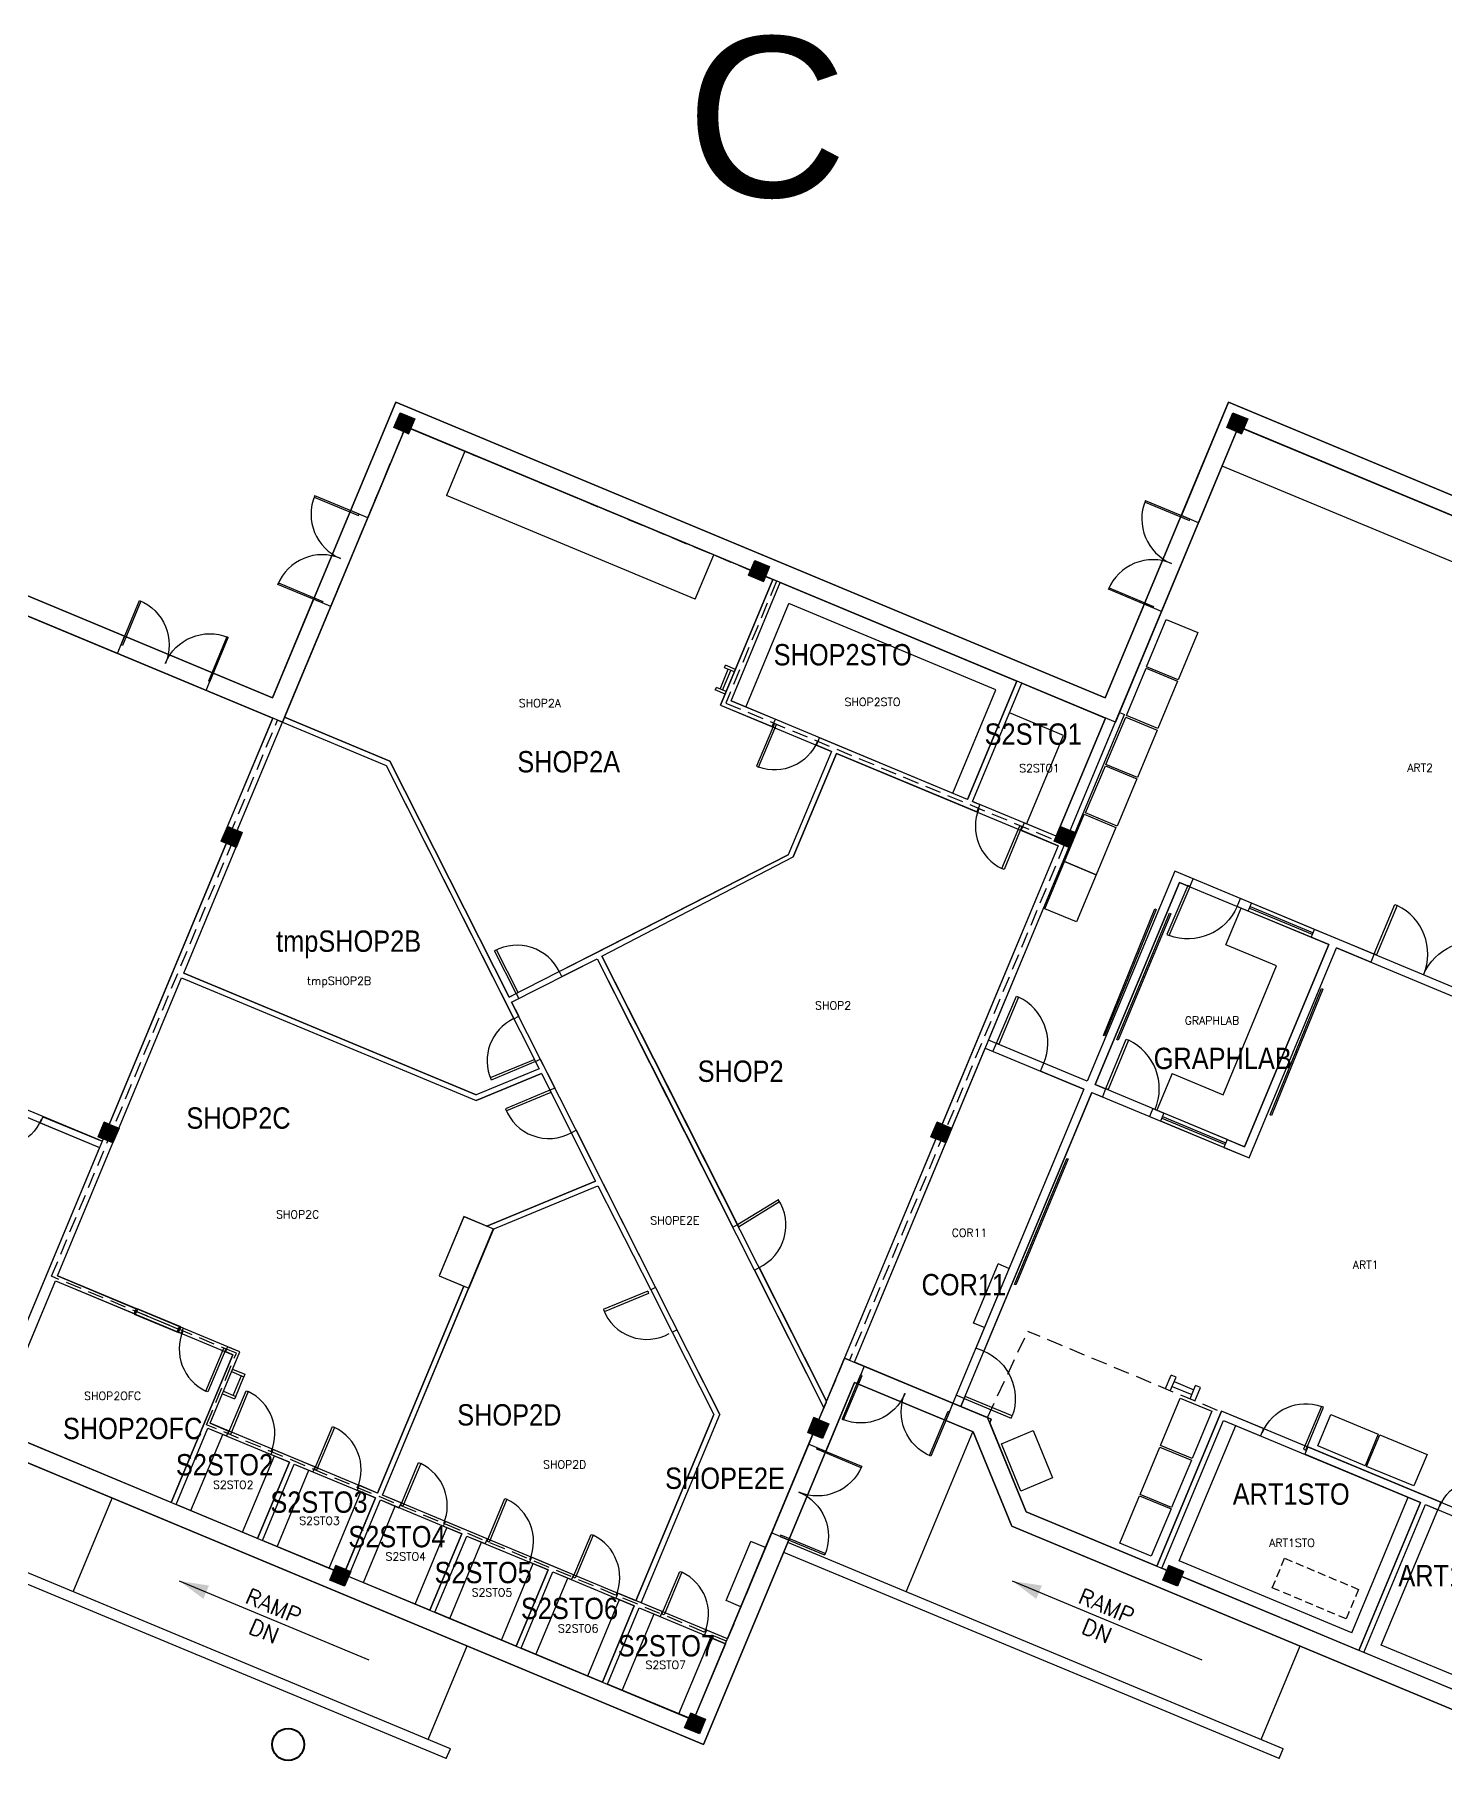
# Model space of a CAD drawing. Header units: inches. Extents: x -2145 to 3863, y -18090 to 4650.
# Drawn here: x -1347 to -290, y -15059 to -13765 of the extents above; entities that cross this region are included whole.
import ezdxf
from ezdxf.enums import TextEntityAlignment as Align

# ---------------------------------------------------------------- set-up
doc = ezdxf.new("R2010")
doc.units = ezdxf.units.IN
doc.header["$LTSCALE"] = 48
doc.header["$MEASUREMENT"] = 0
for name, pattern in [('HIDDEN', [0.375, 0.25, -0.125]), ('X9707PL1$0$HIDDEN', [0.375, 0.25, -0.125]), ('X9707PL1$0$HIDDEN2', [0.1875, 0.125, -0.0625])]:
    doc.linetypes.add(name, pattern=pattern)
for name, color, linetype in [('A-COLS', 1, 'CONTINUOUS'), ('A-COLS-GRID', 41, 'CONTINUOUS'), ('A-COLUMNS', 30, 'CONTINUOUS'), ('A-DOOR', 30, 'CONTINUOUS'), ('A-FLOR-STRS', 30, 'CONTINUOUS'), ('A-FURN', 41, 'CONTINUOUS'), ('A-ROOF', 1, 'CONTINUOUS'), ('A-WALLS', 1, 'CONTINUOUS'), ('A-WIN', 30, 'CONTINUOUS'), ('CAFM_BLDG_LABL', 2, 'CONTINUOUS'), ('CAFM_BLDG_OTLN', 41, 'CONTINUOUS'), ('CAFM_Gross', 200, 'CONTINUOUS'), ('CAFM_ID', 8, 'CONTINUOUS'), ('CAFM_MeasuredGross', 50, 'CONTINUOUS'), ('CAFM_OLD', 7, 'HIDDEN'), ('CAFM_SPACE', 5, 'CONTINUOUS'), ('CAFM_Space_Label', 7, 'CONTINUOUS')]:
    doc.layers.add(name, color=color, linetype=linetype)
doc.layers.add('b-043-c-01_A-WALLS_Pen_No__10', color=1, linetype='CONTINUOUS', lineweight=9)
doc.styles.add('AISD-Dim', font='txt.shx', dxfattribs={"width": 0.85})
doc.styles.add('CAFM-TXT', font='txt.shx', dxfattribs={"height": 6})
doc.styles.add('CAFM_BLDG-LABL', font='arial.ttf', dxfattribs={"height": 0.5})
doc.styles.add('ROMANS', font='ROMANS.shx')

msp = doc.modelspace()

# ---------------------------------------------------------------- linework, layer by layer
at = {"layer": 'A-COLS'}
for p, q in [((-1078.1, -14059.7), (-1073.5, -14048.7)), ((-1073.5, -14048.7), (-1062.4, -14053.3)), ((-454.1, -14059.7), (-449.5, -14048.7)), ((-449.5, -14048.7), (-438.4, -14053.3)), ((-1067.1, -14064.4), (-1078.1, -14059.7)), ((-1062.4, -14053.3), (-1067.1, -14064.4)), ((-443.1, -14064.4), (-454.1, -14059.7)), ((-438.4, -14053.3), (-443.1, -14064.4)), ((-812.3, -14170.5), (-807.7, -14159.4)), ((-807.7, -14159.4), (-796.6, -14164)), ((-796.6, -14164), (-801.2, -14175.1)), ((-801.2, -14175.1), (-812.3, -14170.5)), ((-1207.4, -14369.9), (-1202.7, -14358.8)), ((-1202.7, -14358.8), (-1191.7, -14363.4)), ((-583.4, -14369.9), (-578.7, -14358.8)), ((-578.7, -14358.8), (-567.7, -14363.4)), ((-1196.3, -14374.5), (-1207.4, -14369.9)), ((-1191.7, -14363.4), (-1196.3, -14374.5)), ((-572.3, -14374.5), (-583.4, -14369.9)), ((-567.7, -14363.4), (-572.3, -14374.5)), ((-1299.7, -14591.4), (-1295.1, -14580.4)), ((-1295.1, -14580.4), (-1284, -14585)), ((-675.7, -14591.4), (-671.1, -14580.4)), ((-671.1, -14580.4), (-660, -14585)), ((-1288.6, -14596), (-1299.7, -14591.4)), ((-1284, -14585), (-1288.6, -14596)), ((-664.6, -14596), (-675.7, -14591.4)), ((-660, -14585), (-664.6, -14596)), ((-768, -14813), (-763.4, -14801.9)), ((-756.9, -14817.6), (-768, -14813)), ((-763.4, -14801.9), (-752.3, -14806.5)), ((-752.3, -14806.5), (-756.9, -14817.6)), ((-1126.1, -14923.7), (-1121.5, -14912.7)), ((-1121.5, -14912.7), (-1110.4, -14917.3)), ((-1110.4, -14917.3), (-1115.1, -14928.4)), ((-502.1, -14923.7), (-497.5, -14912.7)), ((-497.5, -14912.7), (-486.4, -14917.3)), ((-486.4, -14917.3), (-491.1, -14928.4)), ((-1115.1, -14928.4), (-1126.1, -14923.7)), ((-491.1, -14928.4), (-502.1, -14923.7)), ((-860.3, -15034.5), (-855.7, -15023.4)), ((-855.7, -15023.4), (-844.6, -15028)), ((-844.6, -15028), (-849.2, -15039.1)), ((-849.2, -15039.1), (-860.3, -15034.5))]:
    msp.add_line(p, q, dxfattribs=at)
at = {"layer": 'A-COLS-GRID'}
for points in [[(-1073.5, -14048.7), (-1062.4, -14053.3), (-1078.1, -14059.7), (-1067.1, -14064.4)], [(-449.5, -14048.7), (-438.4, -14053.3), (-454.1, -14059.7), (-443.1, -14064.4)], [(-807.7, -14159.4), (-796.6, -14164), (-812.3, -14170.5), (-801.2, -14175.1)], [(-1202.7, -14358.8), (-1191.7, -14363.4), (-1207.4, -14369.9), (-1196.3, -14374.5)], [(-578.7, -14358.8), (-567.7, -14363.4), (-583.4, -14369.9), (-572.3, -14374.5)], [(-1295.1, -14580.4), (-1284, -14585), (-1299.7, -14591.4), (-1288.6, -14596)], [(-671.1, -14580.4), (-660, -14585), (-675.7, -14591.4), (-664.6, -14596)], [(-763.4, -14801.9), (-752.3, -14806.5), (-768, -14813), (-756.9, -14817.6)], [(-1121.5, -14912.7), (-1110.4, -14917.3), (-1126.1, -14923.7), (-1115.1, -14928.4)], [(-497.5, -14912.7), (-486.4, -14917.3), (-502.1, -14923.7), (-491.1, -14928.4)], [(-855.7, -15023.4), (-844.6, -15028), (-860.3, -15034.5), (-849.2, -15039.1)]]:
    msp.add_solid(points, dxfattribs=at)
at = {"layer": 'A-COLUMNS', "linetype": 'Continuous', "lineweight": 40}
msp.add_circle((-1157.3, -15047), 12, dxfattribs=at)
at = {"layer": 'A-DOOR'}
for p, q in [((-1137.4, -14110.9), (-1137.8, -14111.9)), ((-1137.8, -14111.9), (-1104.6, -14125.8)), ((-1104.1, -14124.7), (-1137.4, -14110.9)), ((-514.9, -14114.6), (-515.3, -14115.6)), ((-481.7, -14128.4), (-514.9, -14114.6)), ((-1104.6, -14125.8), (-1104.1, -14124.7)), ((-515.3, -14115.6), (-482.1, -14129.5)), ((-482.1, -14129.5), (-481.7, -14128.4)), ((-1165.1, -14177.4), (-1164.6, -14176.3)), ((-1131.8, -14191.2), (-1165.1, -14177.4)), ((-1164.6, -14176.3), (-1131.4, -14190.2)), ((-542.6, -14181), (-542.2, -14180)), ((-542.2, -14180), (-508.9, -14193.9)), ((-1282.5, -14222.7), (-1268.7, -14189.4)), ((-1267.6, -14189.9), (-1281.5, -14223.1)), ((-1268.7, -14189.4), (-1267.6, -14189.9)), ((-1131.4, -14190.2), (-1131.8, -14191.2)), ((-509.4, -14194.9), (-542.6, -14181)), ((-508.9, -14193.9), (-509.4, -14194.9)), ((-1203.2, -14216.7), (-1217.1, -14249.9)), ((-1216.1, -14250.4), (-1202.2, -14217.1)), ((-1202.2, -14217.1), (-1203.2, -14216.7)), ((-1281.5, -14223.1), (-1282.5, -14222.7)), ((-1217.1, -14249.9), (-1216.1, -14250.4)), ((-793, -14281.6), (-806.4, -14313.7)), ((-804.8, -14314.4), (-791.4, -14282.3)), ((-791.4, -14282.3), (-793, -14281.6)), ((-806.4, -14313.7), (-804.8, -14314.4)), ((-622.5, -14390.3), (-609.1, -14358.3)), ((-607.5, -14358.9), (-620.9, -14391)), ((-609.1, -14358.3), (-607.5, -14358.9)), ((-620.9, -14391), (-622.5, -14390.3)), ((-483.3, -14403.1), (-499, -14439.8)), ((-497.2, -14440.6), (-481.5, -14403.9)), ((-481.5, -14403.9), (-483.3, -14403.1)), ((-343.6, -14454.2), (-328.2, -14417.4)), ((-326.4, -14418.1), (-341.8, -14455)), ((-328.2, -14417.4), (-326.4, -14418.1)), ((-984.9, -14483.3), (-1001.1, -14451.2)), ((-499, -14439.8), (-497.2, -14440.6)), ((-986.4, -14484.1), (-1002.6, -14452)), ((-341.8, -14455), (-343.6, -14454.2)), ((-986.4, -14484.1), (-984.9, -14483.3)), ((-626.5, -14521.2), (-611.7, -14486)), ((-610, -14486.7), (-624.8, -14521.9)), ((-611.7, -14486), (-610, -14486.7)), ((-624.8, -14521.9), (-626.5, -14521.2)), ((-544.7, -14555.2), (-529.4, -14518.3)), ((-527.6, -14519.1), (-542.9, -14556)), ((-529.4, -14518.3), (-527.6, -14519.1)), ((-972.6, -14533.4), (-1005.9, -14547.2)), ((-971.9, -14535.1), (-1005.2, -14548.9)), ((-972.1, -14535.1), (-972.7, -14533.5)), ((-542.9, -14556), (-544.7, -14555.2)), ((-961.2, -14556.6), (-994.5, -14570.4)), ((-960.5, -14558.2), (-993.8, -14572)), ((-961.2, -14556.6), (-960.5, -14558.2)), ((-820.7, -14657.3), (-790, -14638.4)), ((-819.9, -14658.9), (-789.1, -14639.9)), ((-820.7, -14657.3), (-819.9, -14658.9)), ((-887.9, -14707.1), (-921.2, -14720.9)), ((-887.3, -14708.8), (-920.5, -14722.6)), ((-887.9, -14707.1), (-887.3, -14708.8)), ((-1219, -14782), (-1205.6, -14750)), ((-1204.1, -14750.6), (-1217.4, -14782.7)), ((-1205.6, -14750), (-1204.1, -14750.6)), ((-728.4, -14769.9), (-742.2, -14803.1)), ((-741.2, -14803.6), (-727.3, -14770.3)), ((-727.3, -14770.3), (-728.4, -14769.9)), ((-1217.4, -14782.7), (-1219, -14782)), ((-1202.2, -14813.9), (-1188.8, -14781.8)), ((-1187.3, -14782.4), (-1200.6, -14814.5)), ((-1188.8, -14781.8), (-1187.3, -14782.4)), ((-650.1, -14786), (-650.8, -14787.7)), ((-650.8, -14787.7), (-615.6, -14802.4)), ((-614.8, -14800.7), (-650.1, -14786)), ((-676.8, -14830.4), (-662.9, -14797.2)), ((-661.9, -14797.6), (-675.7, -14830.8)), ((-662.9, -14797.2), (-661.9, -14797.6)), ((-615.6, -14802.4), (-614.8, -14800.7)), ((-383.2, -14793.6), (-396.5, -14825.6)), ((-394.9, -14826.3), (-381.6, -14794.2)), ((-381.6, -14794.2), (-383.2, -14793.6)), ((-1200.6, -14814.5), (-1202.2, -14813.9)), ((-1137.6, -14840.8), (-1124.2, -14808.7)), ((-1122.6, -14809.4), (-1136, -14841.4)), ((-1124.2, -14808.7), (-1122.6, -14809.4)), ((-742.2, -14803.1), (-741.2, -14803.6)), ((-761.3, -14825.6), (-760.9, -14824.6)), ((-728.1, -14839.5), (-761.3, -14825.6)), ((-760.9, -14824.6), (-727.7, -14838.4)), ((-396.5, -14825.6), (-394.9, -14826.3)), ((-1073, -14867.7), (-1059.6, -14835.6)), ((-1058, -14836.3), (-1071.4, -14868.4)), ((-1059.6, -14835.6), (-1058, -14836.3)), ((-727.7, -14838.4), (-728.1, -14839.5)), ((-675.7, -14830.8), (-676.8, -14830.4)), ((-1136, -14841.4), (-1137.6, -14840.8)), ((-1008.3, -14894.6), (-995, -14862.6)), ((-993.4, -14863.2), (-1006.8, -14895.3)), ((-995, -14862.6), (-993.4, -14863.2)), ((-1071.4, -14868.4), (-1073, -14867.7)), ((-943.7, -14921.6), (-930.4, -14889.5)), ((-928.8, -14890.1), (-942.2, -14922.2)), ((-930.4, -14889.5), (-928.8, -14890.1)), ((-788.2, -14890), (-788.6, -14891)), ((-788.6, -14891), (-755.4, -14904.9)), ((-754.9, -14903.9), (-788.2, -14890)), ((-1006.8, -14895.3), (-1008.3, -14894.6)), ((-755.4, -14904.9), (-754.9, -14903.9)), ((-877.3, -14949.2), (-863.9, -14917.2)), ((-863.9, -14917.2), (-862.3, -14917.8)), ((-942.2, -14922.2), (-943.7, -14921.6)), ((-862.3, -14917.8), (-875.7, -14949.9)), ((-875.7, -14949.9), (-877.3, -14949.2))]:
    msp.add_line(p, q, dxfattribs=at)
for centre, radius, start, end in [((-985.9, -14483.2), 35.4, 25.746, 118.1865), ((-973.2, -14534.6), 35.1, 115.3109, 203.9778), ((-962, -14558), 34.7, 200.8858, 298.8822), ((-819.7, -14657.6), 35.3, 295.5651, 32.9043), ((-888.7, -14708.6), 34.7, 200.8858, 299.1181)]:
    msp.add_arc(centre, radius, start, end, dxfattribs=at)
for centre, major_axis, start_param, end_param in [((-1104.1, -14124.7), (-25.5, 25.5), 0.390605, 1.961401), ((-481.7, -14128.4), (-25.5, 25.5), 0.390605, 1.961401), ((-1131.8, -14191.2), (-25.5, 25.5), -1.180192, 0.390605), ((-509.4, -14194.9), (-25.5, 25.5), -1.180192, 0.390605), ((-607.5, -14358.8), (24.7, 24.7), 1.961401, 3.483624), ((-343.6, -14454.4), (-28.4, 28.4), 3.532197, 5.054421), ((-626.6, -14521.4), (-27.2, 27.2), 3.529447, 5.05167), ((-544.8, -14555.4), (-28.4, 28.4), 3.532197, 5.054421), ((-1204, -14750.5), (24.7, 24.7), 1.961401, 3.483624), ((-1202.2, -14814), (24.7, 24.7), 5.102994, 6.625217), ((-1137.6, -14840.9), (24.7, 24.7), 5.102994, 6.625217), ((-1073, -14867.9), (-24.7, 24.7), 3.532197, 5.054421), ((-1008.4, -14894.8), (-24.7, 24.7), 3.532197, 5.054421), ((-943.8, -14921.7), (-24.7, 24.7), 3.532197, 5.054421), ((-877.3, -14949.4), (24.7, 24.7), 5.102994, 6.625217)]:
    msp.add_ellipse(centre, major_axis=major_axis, ratio=1, start_param=start_param, end_param=end_param, dxfattribs=at)
at = {"layer": 'A-DOOR', "extrusion": (0, 0, -1)}
for centre, major_axis, start_param, end_param in [((-1282.5, -14222.7), (25.5, 25.5), -0.390605, 1.180192), ((-1216.1, -14250.4), (-25.5, 25.5), 5.892581, 7.463377), ((-792.9, -14281.5), (-24.7, 24.7), 2.750988, 4.273211), ((-483.2, -14402.9), (28.4, 28.4), 1.190702, 2.712926), ((-269.5, -14485.3), (28.4, 28.4), 4.321784, 5.844008), ((-1374.7, -14565), (-24.7, 24.7), 2.750988, 4.273211), ((-651, -14787.6), (-27.2, 27.2), 1.180192, 2.702415), ((-728.4, -14769.9), (-25.5, 25.5), 2.750988, 4.321784), ((-661.9, -14797.6), (25.5, 25.5), 2.750988, 4.321784), ((-395, -14826.5), (-24.7, 24.7), 5.892581, 7.414804), ((-760.9, -14824.6), (25.5, 25.5), 1.180192, 2.750988), ((-262.1, -14881.8), (-24.7, 24.7), 5.892581, 7.414804), ((-788.6, -14891), (-25.5, 25.5), 1.180192, 2.750988)]:
    msp.add_ellipse(centre, major_axis=major_axis, ratio=1, start_param=start_param, end_param=end_param, dxfattribs=at)
at = {"layer": 'A-FLOR-STRS'}
for p, q in [((-833.7, -14255.8), (-827.6, -14241)), ((-831.9, -14256.6), (-825.7, -14241.8)), ((-830.4, -14239.9), (-829.6, -14238)), ((-823, -14243), (-830.4, -14239.9)), ((-822.2, -14241.1), (-829.6, -14238)), ((-837.3, -14256.5), (-836.5, -14254.7)), ((-829.9, -14259.6), (-837.3, -14256.5)), ((-829.1, -14257.7), (-836.5, -14254.7)), ((-1199.7, -14767.4), (-1190.4, -14771.3)), ((-1198.9, -14765.6), (-1189.7, -14769.4)), ((-1198.4, -14785.3), (-1192.3, -14770.5)), ((-1196.6, -14786), (-1190.4, -14771.3)), ((-1189.7, -14769.4), (-1190.4, -14771.3)), ((-1206.6, -14784), (-1197.4, -14787.9)), ((-1205.8, -14782.2), (-1196.6, -14786)), ((-1196.6, -14786), (-1197.4, -14787.9)), ((-694.3, -14932.5), (-644.3, -14812.5)), ((-1318.3, -14932.5), (-1289.1, -14862.4)), ((-1096.6, -14983.7), (-1238.6, -14924.5)), ((-472.6, -14983.7), (-614.6, -14924.5)), ((-1052.4, -15043.3), (-1023.2, -14973.1)), ((-428.4, -15043.3), (-399.2, -14973.1))]:
    msp.add_line(p, q, dxfattribs=at)
for points in [[(-1238.6, -14924.5), (-1216.6, -14927.8), (-1220.8, -14937.8)], [(-614.6, -14924.5), (-592.6, -14927.8), (-596.8, -14937.8)]]:
    msp.add_solid(points, dxfattribs=at)
at = {"layer": 'A-FURN'}
for p, q in [((-1024.9, -14077.6), (-1038.7, -14110.8)), ((4, -14281), (-457.5, -14088.7)), ((-852.3, -14188.5), (-1038.7, -14110.8)), ((-852.3, -14188.5), (-838.4, -14155.3)), ((-814.4, -14269.3), (-782.1, -14191.7)), ((-627.1, -14256.4), (-782.1, -14191.7)), ((-514.1, -14239.1), (-499.4, -14203.7)), ((-499.4, -14203.7), (-475.7, -14213.5)), ((-475.7, -14213.5), (-490.5, -14249)), ((-529.3, -14275.6), (-514.5, -14240.1)), ((-514.5, -14240.1), (-490.9, -14250)), ((-490.5, -14249), (-514.1, -14239.1)), ((-659.4, -14333.9), (-627.1, -14256.4)), ((-490.9, -14250), (-505.7, -14285.4)), ((-576.3, -14290.5), (-616.9, -14273.6)), ((-567.7, -14363.4), (-530.7, -14274.8)), ((-544.6, -14312.3), (-529.8, -14276.9)), ((-534.4, -14273.3), (-530.7, -14274.8)), ((-529.8, -14276.9), (-506.2, -14286.7)), ((-505.7, -14285.4), (-529.3, -14275.6)), ((-604, -14357), (-576.3, -14290.5)), ((-506.2, -14286.7), (-521, -14322.1)), ((-559.8, -14348.7), (-545, -14313.3)), ((-545, -14313.3), (-521.4, -14323.1)), ((-521, -14322.1), (-544.6, -14312.3)), ((-521.4, -14323.1), (-536.2, -14358.6)), ((-575.6, -14385.2), (-560.8, -14349.7)), ((-560.8, -14349.7), (-537.2, -14359.6)), ((-536.2, -14358.6), (-559.8, -14348.7)), ((-537.2, -14359.6), (-552, -14395)), ((-590.4, -14420.6), (-575.6, -14385.2)), ((-575.6, -14385.2), (-552, -14395)), ((-552, -14395), (-575.6, -14385.2)), ((-552, -14395), (-566.7, -14430.4)), ((-566.7, -14430.4), (-590.4, -14420.6)), ((-527.3, -14468), (-508, -14420.6)), ((-507, -14421), (-526.3, -14468.4)), ((-516.8, -14471.2), (-497.1, -14423.9)), ((-496.1, -14424.4), (-515.8, -14471.6)), ((-508, -14420.6), (-507, -14421)), ((-497.1, -14423.9), (-496.1, -14424.4)), ((-454.8, -14447.6), (-443.3, -14420)), ((-416.7, -14463.4), (-454.8, -14447.6)), ((-456.9, -14559.9), (-416.7, -14463.4)), ((-546.5, -14515.4), (-527.3, -14468)), ((-526.3, -14468.4), (-545.6, -14515.8)), ((-536.4, -14518.5), (-516.8, -14471.2)), ((-515.8, -14471.6), (-535.5, -14518.9)), ((-526.3, -14468.4), (-527.3, -14468)), ((-527.3, -14468), (-526.3, -14468.4)), ((-516.8, -14471.2), (-515.8, -14471.6)), ((-515.8, -14471.6), (-516.8, -14471.2)), ((-402.3, -14527.7), (-383, -14480.2)), ((-382, -14480.7), (-401.3, -14528.1)), ((-383, -14480.2), (-382, -14480.7)), ((-545.6, -14515.8), (-546.5, -14515.4)), ((-535.5, -14518.9), (-536.4, -14518.5)), ((-421.5, -14575.1), (-402.3, -14527.7)), ((-401.3, -14528.1), (-420.5, -14575.5)), ((-401.3, -14528.1), (-402.3, -14527.7)), ((-402.3, -14527.7), (-401.3, -14528.1)), ((-495, -14544), (-506.5, -14571.6)), ((-495, -14544), (-456.9, -14559.9)), ((-420.5, -14575.5), (-421.5, -14575.1)), ((-613.1, -14702.1), (-573.8, -14607.6)), ((-572.8, -14608), (-612.2, -14702.5)), ((-573.8, -14607.6), (-572.8, -14608)), ((-643.8, -14731.1), (-625.3, -14686.7)), ((-617.3, -14690.1), (-625.3, -14686.7)), ((-612.2, -14702.5), (-613.1, -14702.1)), ((-635.7, -14734.4), (-643.8, -14731.1)), ((-503.7, -14822.8), (-489, -14787.3)), ((-489, -14787.3), (-465.3, -14797.2)), ((-465.3, -14797.2), (-480.1, -14832.6)), ((-385.9, -14823.2), (-376.1, -14799.6)), ((-376.1, -14799.6), (-340.6, -14814.4)), ((-622.9, -14821.5), (-599.2, -14811.7)), ((-599.2, -14811.7), (-584.6, -14847.2)), ((-489.7, -14909.4), (-447.4, -14807.9)), ((-1230.1, -14871.7), (-1206.3, -14814.5)), ((-608.3, -14857), (-622.9, -14821.5)), ((-519, -14859.5), (-504.3, -14824.1)), ((-504.3, -14824.1), (-480.6, -14833.9)), ((-480.1, -14832.6), (-503.7, -14822.8)), ((-350.5, -14838), (-385.9, -14823.2)), ((-340.6, -14814.4), (-350.5, -14838)), ((-349.3, -14838.5), (-339.5, -14814.8)), ((-339.5, -14814.8), (-304, -14829.6)), ((-1191.4, -14887.9), (-1167.5, -14830.7)), ((-480.6, -14833.9), (-495.4, -14869.4)), ((-313.9, -14853.2), (-349.3, -14838.5)), ((-304, -14829.6), (-313.9, -14853.2)), ((-1165.5, -14898.7), (-1141.7, -14841.4)), ((-584.6, -14847.2), (-608.3, -14857)), ((-1126.7, -14914.8), (-1102.9, -14857.6)), ((-534.2, -14896), (-519.4, -14860.5)), ((-519.4, -14860.5), (-495.8, -14870.4)), ((-495.4, -14869.4), (-519, -14859.5)), ((-360.4, -14963.3), (-318.1, -14861.7)), ((-1100.9, -14925.6), (-1077.1, -14868.4)), ((-495.8, -14870.4), (-510.6, -14905.8)), ((-338.3, -14972.5), (-296, -14871)), ((-1062.1, -14941.7), (-1038.3, -14884.5)), ((-1036.3, -14952.5), (-1012.4, -14895.3)), ((-829.2, -14939.1), (-810.7, -14894.8)), ((-799.7, -14899.4), (-810.7, -14894.8)), ((-510.6, -14905.8), (-534.2, -14896)), ((-997.5, -14968.7), (-973.7, -14911.4)), ((-360.4, -14963.3), (-489.7, -14909.4)), ((-971.7, -14979.4), (-947.8, -14922.2)), ((-932.9, -14995.6), (-909.1, -14938.4)), ((-818.1, -14943.7), (-829.2, -14939.1)), ((-907.1, -15006.4), (-883.2, -14949.1)), ((-864.6, -15024), (-840.7, -14966.8)), ((-238.6, -15014), (-338.3, -14972.5))]:
    msp.add_line(p, q, dxfattribs=at)
at = {"layer": 'A-FURN', "linetype": 'X9707PL1$0$HIDDEN2'}
for p, q in [((-420, -14929.5), (-410.7, -14907.4)), ((-410.7, -14907.4), (-355.4, -14930.7)), ((-364.7, -14952.8), (-420, -14929.5)), ((-355.4, -14930.7), (-364.7, -14952.8))]:
    msp.add_line(p, q, dxfattribs=at)
at = {"layer": 'A-ROOF', "linetype": 'X9707PL1$0$HIDDEN'}
for p in [(-633.4, -14801.9), (-460.9, -14796.6)]:
    msp.add_line(p, (-603.2, -14737.3), dxfattribs=at)
at = {"layer": 'A-ROOF'}
for p, q in [((-500, -14780.2), (-495.8, -14770.1)), ((-496.4, -14781.8), (-492.1, -14771.6)), ((-492.1, -14771.6), (-495.8, -14770.1)), ((-493.5, -14774.9), (-478.7, -14781)), ((-495, -14778.6), (-480.2, -14784.7)), ((-481.6, -14787.9), (-477.4, -14777.8)), ((-477.9, -14789.5), (-473.7, -14779.3)), ((-473.7, -14779.3), (-477.4, -14777.8))]:
    msp.add_line(p, q, dxfattribs=at)
msp.add_lwpolyline([(-222, -15047), (-615, -14883.2), (-644.1, -14812.6), (-732.9, -14775.6), (-846, -15047), (-1377.7, -14825.4), (-1470, -15047), (-2023.8, -14816.2), (-1700.7, -14040.8), (-1169.1, -14262.4), (-1076.7, -14040.8), (-545.1, -14262.4), (-452.7, -14040.8), (78.9, -14262.4)], dxfattribs=at)
at = {"layer": 'A-WALLS'}
for p, q in [((-1700.7, -14040.8), (-1279.8, -14216.2)), ((-1076.7, -14040.8), (-1110.6, -14122)), ((-545.1, -14262.4), (-1076.7, -14040.8)), ((-452.7, -14040.8), (-488.1, -14125.7)), ((78.9, -14262.4), (-452.7, -14040.8)), ((-1693.2, -14059.1), (-1285.2, -14229.1)), ((-1069.2, -14059.1), (-1097.7, -14127.4)), ((-794.1, -14173.7), (-1069.2, -14059.1)), ((-445.2, -14059.1), (-475.2, -14131.1)), ((79.1, -14277.6), (-445.2, -14059.1)), ((-1097.7, -14127.4), (-1110.6, -14122)), ((-475.2, -14131.1), (-488.1, -14125.7)), ((-833.4, -14267.9), (-794.1, -14173.7)), ((-825.5, -14264.7), (-788.6, -14176)), ((-611.4, -14249.9), (-788.6, -14176)), ((-1169.1, -14262.4), (-1138.3, -14188.5)), ((-1125.4, -14193.9), (-1138.3, -14188.5)), ((-545.1, -14262.4), (-515.8, -14192.2)), ((-502.9, -14197.6), (-515.8, -14192.2)), ((-1160, -14277), (-1125.4, -14193.9)), ((-571.4, -14361.9), (-502.9, -14197.6)), ((-1285.2, -14229.1), (-1279.8, -14216.2)), ((-1218.7, -14256.8), (-1213.4, -14243.9)), ((-1169.1, -14262.4), (-1213.4, -14243.9)), ((-1168.9, -14277.6), (-1218.7, -14256.8)), ((-648.3, -14338.5), (-611.4, -14249.9)), ((-644.6, -14340), (-607.7, -14251.4)), ((-544.9, -14277.6), (-607.7, -14251.4)), ((-833.4, -14267.9), (-794.6, -14284)), ((-825.5, -14264.7), (-792.3, -14278.5)), ((-1202.7, -14358.8), (-1168.9, -14277.6)), ((-1195.4, -14361.9), (-1161.5, -14280.7)), ((-1161.5, -14280.7), (-1084, -14313)), ((-1160, -14277), (-1081.1, -14309.8)), ((-794.6, -14284), (-792.3, -14278.5)), ((-581.8, -14366.2), (-544.9, -14277.6)), ((-761.4, -14297.9), (-759.1, -14292.4)), ((-648.3, -14338.5), (-759.1, -14292.4)), ((-750.3, -14302.5), (-782.6, -14380)), ((-746.6, -14304), (-778.9, -14381.6)), ((-750.3, -14302.5), (-761.4, -14297.9)), ((-641.4, -14347.9), (-746.6, -14304)), ((-1084, -14313), (-988.2, -14502.9)), ((-1081.1, -14309.8), (-991.8, -14486.8)), ((-644.6, -14340), (-639.1, -14342.4)), ((-639.1, -14342.4), (-641.4, -14347.9)), ((-1199.1, -14360.4), (-1391.4, -14821.9)), ((-1199.1, -14360.4), (-1202.7, -14358.8)), ((-605.8, -14356.2), (-608.1, -14361.7)), ((-581.8, -14366.2), (-605.8, -14356.2)), ((-1235.5, -14468.7), (-1191.7, -14363.4)), ((-1195.4, -14361.9), (-1191.7, -14363.4)), ((-580.4, -14373.3), (-767.4, -14821.9)), ((-580.4, -14373.3), (-608.1, -14361.7)), ((-927.6, -14454.1), (-782.6, -14380)), ((-922.2, -14456.1), (-778.9, -14381.6)), ((-733.1, -14760.4), (-572.3, -14374.5)), ((-493.1, -14392.4), (-558.7, -14549.8)), ((-479.3, -14398.1), (-493.1, -14392.4)), ((-481.7, -14404), (-479.3, -14398.1)), ((-489.6, -14400.7), (-552.8, -14552.3)), ((-481.7, -14404), (-489.6, -14400.7)), ((-446.3, -14418.8), (-443.8, -14412.9)), ((-435.6, -14416.3), (-443.8, -14412.9)), ((-438, -14422.2), (-446.3, -14418.8)), ((-438.1, -14422.4), (-435.6, -14416.3)), ((-390.8, -14442), (-388.3, -14436)), ((-343.7, -14454.6), (-388.3, -14436)), ((-440.8, -14598.9), (-377.7, -14447.4)), ((-437.4, -14607.3), (-371.8, -14449.8)), ((-377.7, -14447.4), (-390.8, -14441.9)), ((-346.2, -14460.5), (-371.8, -14449.8)), ((-954.2, -14467.6), (-927.6, -14454.1)), ((-952.3, -14471.4), (-925.7, -14458)), ((-925.7, -14458), (-877.2, -14554)), ((-922.2, -14456.1), (-873.7, -14552.2)), ((-343.6, -14454.2), (-346.2, -14460.5)), ((-343.6, -14454.2), (-346.2, -14460.5)), ((-1330.1, -14695.7), (-1237.1, -14472.4)), ((-1237.1, -14472.4), (-1016.4, -14564.3)), ((-1235.5, -14468.7), (-1016.4, -14560)), ((-952.3, -14471.4), (-954.1, -14467.8)), ((-991.8, -14486.8), (-986.4, -14484.1)), ((-990, -14490.4), (-984.6, -14487.7)), ((-990, -14490.4), (-984.6, -14501.1)), ((-986.4, -14484.1), (-984.6, -14487.7)), ((-988.2, -14502.9), (-984.6, -14501.1)), ((-629, -14527.1), (-626.5, -14521.2)), ((-969.3, -14540.5), (-1016.4, -14560)), ((-972.1, -14535.1), (-969.3, -14540.5)), ((-971.9, -14535.1), (-968.4, -14533.3)), ((-968.4, -14533.3), (-957.5, -14554.7)), ((-593.6, -14542.2), (-591.2, -14536.3)), ((-561.1, -14555.7), (-593.6, -14542.2)), ((-558.7, -14549.8), (-591.2, -14536.3)), ((-967.4, -14544), (-1016.4, -14564.3)), ((-967.4, -14544), (-961.2, -14556.5)), ((-961.2, -14556.5), (-957.5, -14554.7)), ((-877.2, -14554), (-824.2, -14659.1)), ((-873.7, -14552.2), (-820.7, -14657.3)), ((-552.8, -14552.3), (-544.9, -14555.6)), ((-561.1, -14555.7), (-642, -14749.8)), ((-555.2, -14558.2), (-636.1, -14752.2)), ((-555.2, -14558.2), (-547.3, -14561.5)), ((-544.9, -14555.6), (-547.3, -14561.5)), ((-1341.1, -14576.4), (-1343, -14581)), ((-1343, -14581), (-1298.7, -14599.4)), ((-1341.1, -14576.4), (-1296.7, -14594.8)), ((-509.4, -14570.3), (-511.9, -14576.2)), ((-511.9, -14576.2), (-503.6, -14579.7)), ((-509.4, -14570.3), (-501.2, -14573.8)), ((-501.2, -14573.8), (-503.7, -14579.8)), ((-945.3, -14588.4), (-941.5, -14586.5)), ((-945.3, -14588.4), (-927.1, -14624.7)), ((-941.5, -14586.5), (-921.3, -14626.6)), ((-453.9, -14593.5), (-456.4, -14599.4)), ((-453.9, -14593.5), (-440.8, -14598.9)), ((-456.4, -14599.4), (-437.4, -14607.3)), ((-1008.4, -14658.5), (-927.1, -14624.7)), ((-1003.6, -14660.8), (-925.4, -14628.3)), ((-925.4, -14628.3), (-885.7, -14706.1)), ((-921.3, -14626.6), (-882.1, -14704.3)), ((-1025.7, -14651.4), (-1044.1, -14695.7)), ((-1025.6, -14651.3), (-1003.5, -14660.5)), ((-824.2, -14659.1), (-820.7, -14657.3)), ((-1003.5, -14660.7), (-1022, -14705)), ((-1330.1, -14695.7), (-1271.1, -14720.4)), ((-1044.1, -14695.7), (-1022, -14705)), ((-808, -14691.3), (-804.4, -14689.5)), ((-808, -14691.3), (-755.9, -14794.5)), ((-804.4, -14689.5), (-753.9, -14789.6)), ((-1377.8, -14810.2), (-1331.7, -14699.4)), ((-1331.7, -14699.4), (-1272.6, -14724)), ((-1090.3, -14858.5), (-1025.7, -14703.4)), ((-1086.6, -14860), (-1022, -14705)), ((-882.1, -14704.3), (-885.7, -14706.1)), ((-1272.6, -14724), (-1271.1, -14720.4)), ((-1239.4, -14737.9), (-1237.8, -14734.2)), ((-1236, -14735), (-1237.8, -14734.2)), ((-1236, -14735), (-1237.5, -14738.7)), ((-869.7, -14737.8), (-866, -14736.1)), ((-866, -14736.1), (-834, -14799.7)), ((-1237.5, -14738.7), (-1239.4, -14737.9)), ((-1202.7, -14748.8), (-1204.3, -14752.5)), ((-1193.5, -14752.7), (-1202.7, -14748.8)), ((-869.7, -14737.8), (-838.5, -14799.5)), ((-1244.9, -14865.6), (-1198.7, -14754.8)), ((-1215.8, -14806.2), (-1193.5, -14752.7)), ((-1198.7, -14754.8), (-1204.3, -14752.5)), ((-733.1, -14760.4), (-725.7, -14763.4)), ((-636.1, -14752.2), (-642, -14749.8)), ((-725.7, -14763.4), (-731.1, -14776.4)), ((-732.9, -14775.6), (-754.4, -14827.3)), ((-732.9, -14775.6), (-731.1, -14776.4)), ((-656.7, -14785.2), (-659.2, -14791.1)), ((-650.8, -14787.7), (-656.7, -14785.2)), ((-650.8, -14787.7), (-656.7, -14785.2)), ((-650.8, -14787.7), (-653.3, -14793.6)), ((-896.7, -14939.2), (-838.5, -14799.5)), ((-892.7, -14940.8), (-834, -14799.7)), ((-659.2, -14791.1), (-664.6, -14804)), ((-633.4, -14801.9), (-659.2, -14791.1)), ((-506.4, -14913.3), (-458, -14797)), ((-426.6, -14810), (-458, -14797)), ((-1244.9, -14865.6), (-1377.8, -14810.2)), ((-1241.2, -14867.1), (-1217.4, -14809.9)), ((-1217.4, -14809.9), (-1203.5, -14815.7)), ((-1215.8, -14806.2), (-1202, -14812)), ((-1202, -14812), (-1203.5, -14815.7)), ((-644.1, -14812.6), (-664.6, -14804)), ((-615, -14883.2), (-644.1, -14812.6)), ((-604.3, -14872.5), (-633.4, -14801.9)), ((-502.7, -14914.8), (-456.6, -14804)), ((-456.6, -14804), (-428.9, -14815.6)), ((-426.6, -14810), (-428.9, -14815.6)), ((-846, -15047), (-1377.7, -14825.4)), ((-1168.7, -14825.8), (-1170.3, -14829.5)), ((-1137.4, -14838.9), (-1168.7, -14825.8)), ((-754.4, -14827.3), (-767.4, -14821.9)), ((-393.4, -14823.9), (-395.7, -14829.4)), ((-293.7, -14865.4), (-393.4, -14823.9)), ((-1180.3, -14892.5), (-1156.4, -14835.3)), ((-1176.6, -14894), (-1152.7, -14836.8)), ((-1156.4, -14835.3), (-1170.3, -14829.5)), ((-1152.7, -14836.8), (-1138.9, -14842.6)), ((-1137.4, -14838.9), (-1138.9, -14842.6)), ((-308.9, -14865.6), (-395.7, -14829.4)), ((-1104.1, -14852.7), (-1105.7, -14856.4)), ((-1090.3, -14858.5), (-1104.1, -14852.7)), ((-1115.7, -14919.4), (-1091.8, -14862.2)), ((-1112, -14921), (-1088.1, -14863.7)), ((-1091.8, -14862.2), (-1105.7, -14856.4)), ((-1088.1, -14863.7), (-1074.3, -14869.5)), ((-1072.7, -14865.8), (-1086.6, -14860)), ((-1072.7, -14865.8), (-1074.3, -14869.5)), ((-355.1, -14976.4), (-308.9, -14865.6)), ((-293.7, -14865.4), (-296, -14871)), ((-1180.3, -14892.5), (-1241.2, -14867.1)), ((-506.4, -14913.3), (-604.3, -14872.5)), ((-351.4, -14977.9), (-305.2, -14867.1)), ((-305.2, -14867.1), (-296, -14871)), ((-1051.1, -14946.4), (-1027.2, -14889.1)), ((-1047.4, -14947.9), (-1023.5, -14890.7)), ((-1039.5, -14879.7), (-1041.1, -14883.4)), ((-1027.2, -14889.1), (-1041.1, -14883.4)), ((-1008.1, -14892.7), (-1039.5, -14879.7)), ((-1023.5, -14890.7), (-1009.7, -14896.4)), ((-828.1, -14967.7), (-795.1, -14888.4)), ((-782.1, -14893.7), (-795.1, -14888.4)), ((-222, -15047), (-615, -14883.2)), ((-1038.9, -15057.6), (-1410, -14903)), ((-1035.8, -15050.2), (-1406.9, -14895.6)), ((-1115.7, -14919.4), (-1176.6, -14894)), ((-1008.1, -14892.7), (-1009.7, -14896.4)), ((-846, -15047), (-782.1, -14893.7)), ((-414.9, -15057.6), (-786, -14903)), ((-411.8, -15050.2), (-782.9, -14895.6)), ((-986.4, -14973.3), (-962.6, -14916)), ((-982.7, -14974.8), (-958.9, -14917.6)), ((-974.9, -14906.6), (-976.4, -14910.3)), ((-962.6, -14916), (-976.4, -14910.3)), ((-943.5, -14919.7), (-974.9, -14906.6)), ((-958.9, -14917.6), (-945.1, -14923.4)), ((-414.1, -14951.7), (-502.7, -14914.8)), ((-1051.1, -14946.4), (-1112, -14921)), ((-943.5, -14919.7), (-945.1, -14923.4)), ((-921.8, -15000.2), (-898, -14943)), ((-910.3, -14933.5), (-911.8, -14937.2)), ((-898, -14943), (-911.8, -14937.2)), ((-877.1, -14947.4), (-910.3, -14933.5)), ((-986.4, -14973.3), (-1047.4, -14947.9)), ((-918.1, -15001.7), (-894.3, -14944.5)), ((-894.3, -14944.5), (-878.6, -14951)), ((-877.1, -14947.4), (-878.6, -14951)), ((-355.1, -14976.4), (-410.4, -14953.3)), ((-843.8, -14961.2), (-845.4, -14964.9)), ((-829.7, -14971.4), (-845.4, -14964.9)), ((-828.1, -14967.7), (-843.8, -14961.2)), ((-921.8, -15000.2), (-982.7, -14974.8)), ((-853.5, -15028.7), (-829.7, -14971.4)), ((-233.2, -15027.1), (-351.4, -14977.9)), ((-853.5, -15028.7), (-918.1, -15001.7)), ((-1038.9, -15057.6), (-1035.8, -15050.2)), ((-414.9, -15057.6), (-411.8, -15050.2))]:
    msp.add_line(p, q, dxfattribs=at)
at = {"layer": 'A-WIN'}
for p, q in [((-390.8, -14441.9), (-438, -14422.2)), ((-437.1, -14420), (-390.1, -14439.6)), ((-436.6, -14418.7), (-389.8, -14438.2)), ((-388.3, -14436), (-435.6, -14416.3)), ((-456.4, -14599.4), (-503.6, -14579.7)), ((-502.7, -14577.5), (-455.7, -14597)), ((-502.2, -14576.2), (-455.5, -14595.6)), ((-453.9, -14593.5), (-501.2, -14573.8)), ((-1271, -14720.1), (-1272.7, -14724.3)), ((-1271.6, -14724.5), (-1270, -14720.8)), ((-1271.1, -14720.4), (-1270, -14720.8)), ((-1237.7, -14734), (-1271, -14720.1)), ((-1239.6, -14735.6), (-1270.8, -14722.6)), ((-1272.7, -14724.3), (-1239.5, -14738.1)), ((-1272.6, -14724), (-1271.6, -14724.5)), ((-1238.9, -14733.8), (-1240.4, -14737.5)), ((-1239.5, -14738.1), (-1237.7, -14734)), ((-1237.8, -14734.2), (-1238.9, -14733.8)), ((-1239.4, -14737.9), (-1240.4, -14737.5))]:
    msp.add_line(p, q, dxfattribs=at)
at = {"layer": 'b-043-c-01_A-WALLS_Pen_No__10', "color": 1, "linetype": 'Continuous', "lineweight": 9}
for p, q in [((-1038.9, -15057.6), (-1410, -14903)), ((-1035.8, -15050.2), (-1406.9, -14895.6)), ((-414.9, -15057.6), (-786, -14903)), ((-411.8, -15050.2), (-782.9, -14895.6)), ((-1038.9, -15057.6), (-1035.8, -15050.2)), ((-414.9, -15057.6), (-411.8, -15050.2))]:
    msp.add_line(p, q, dxfattribs=at)
at = {"layer": 'CAFM_BLDG_OTLN'}
msp.add_lwpolyline([(78.9, -14262.4), (-452.7, -14040.8), (-545.1, -14262.4), (-1076.7, -14040.8), (-1169.1, -14262.4), (-1700.7, -14040.8), (-2023.8, -14816.2), (-1470, -15047), (-1377.7, -14825.4), (-846, -15047), (-732.9, -14775.6), (-644.1, -14812.6), (-615, -14883.2), (-222, -15047)], dxfattribs=at)
msp.add_lwpolyline([(78.9, -14262.4), (-452.7, -14040.8), (-545.1, -14262.4), (-1076.7, -14040.8), (-1169.1, -14262.4), (-1700.7, -14040.8), (-2023.8, -14816.2), (-1470, -15047), (-1377.7, -14825.4), (-846, -15047), (-732.9, -14775.6), (-644.1, -14812.6), (-615, -14883.2), (-222, -15047)], dxfattribs=at)
msp.add_lwpolyline([(78.9, -14262.4), (-452.7, -14040.8), (-545.1, -14262.4), (-1076.7, -14040.8), (-1169.1, -14262.4), (-1700.7, -14040.8), (-2023.8, -14816.2), (-1470, -15047), (-1377.7, -14825.4), (-846, -15047), (-732.9, -14775.6), (-644.1, -14812.6), (-615, -14883.2), (-222, -15047)], dxfattribs=at)
at = {"layer": 'CAFM_Gross'}
msp.add_lwpolyline([(78.9, -14262.4), (-452.7, -14040.8), (-545.1, -14262.4), (-1076.7, -14040.8), (-1169.1, -14262.4), (-1700.7, -14040.8), (-2023.8, -14816.2), (-1470, -15047), (-1377.7, -14825.4), (-846, -15047), (-732.9, -14775.6), (-644.1, -14812.6), (-615, -14883.2), (-222, -15047)], dxfattribs=at)
at = {"layer": 'CAFM_MeasuredGross'}
msp.add_lwpolyline([(86.5, -14280.7), (-445.2, -14059.1), (-537.5, -14280.7), (-1069.2, -14059.1), (-1161.5, -14280.7), (-1693.2, -14059.1), (-2005.5, -14808.7), (-1477.5, -15028.7), (-1430.4, -14915.6), (-1426.7, -14917.1), (-1381.5, -14808.7), (-853.5, -15028.7), (-740.4, -14757.3), (-630.6, -14803), (-631.7, -14805.8), (-604.3, -14872.5), (-233.2, -15027.1)], dxfattribs=at)
at = {"layer": 'CAFM_OLD'}
for p, q in [((-1161.5, -14280.7), (-1069.2, -14059.1)), ((-1069.2, -14059.1), (-791.4, -14174.9)), ((-791.4, -14174.9), (-829.4, -14266.3)), ((-829.4, -14266.3), (-575.6, -14372)), ((-1201.4, -14365.9), (-1165.2, -14279.1)), ((-1165.2, -14279.1), (-1161.5, -14280.7)), ((-1334.6, -14696), (-1197.7, -14367.4)), ((-1197.7, -14367.4), (-1201.4, -14365.9)), ((-575.6, -14372), (-736.7, -14758.8)), ((-1196.1, -14753.7), (-1334.6, -14696)), ((-1218.4, -14807.3), (-1196.1, -14753.7)), ((-740.4, -14757.3), (-828.9, -14969.6)), ((-736.7, -14758.8), (-740.4, -14757.3)), ((-828.9, -14969.6), (-1218.4, -14807.3))]:
    msp.add_line(p, q, dxfattribs=at)
at = {"layer": 'CAFM_SPACE'}
for points in [[(-1689.5, -14060.7), (-1434.7, -14166.8), (-1436.3, -14170.5), (-1425.2, -14175.1), (-1423.7, -14171.4), (-1168.9, -14277.6), (-1207.4, -14369.9), (-1203.7, -14371.4), (-1291.4, -14581.9), (-1295.1, -14580.4), (-1299.7, -14591.4), (-1296, -14593), (-1296.7, -14594.8), (-1824.7, -14374.8), (-1824, -14373), (-1820.3, -14374.5), (-1815.7, -14363.4), (-1819.4, -14361.9), (-1694.7, -14062.8), (-1691.1, -14064.3), (-1689.5, -14060.7)], [(-1065.5, -14060.7), (-810.7, -14166.8), (-812.3, -14170.5), (-801.2, -14175.1), (-799.7, -14171.4), (-794.1, -14173.7), (-833.4, -14267.9), (-750.3, -14302.5), (-782.6, -14380), (-991.8, -14486.8), (-1081.1, -14309.8), (-1160, -14277), (-1070.7, -14062.8), (-1067.1, -14064.4), (-1065.5, -14060.7)], [(-632.5, -14519), (-567.7, -14363.4), (-571.4, -14361.9), (-446.7, -14062.8), (-443.1, -14064.4), (-441.5, -14060.7), (-186.7, -14166.8), (-188.3, -14170.5), (-177.2, -14175.1), (-175.7, -14171.4), (16.3, -14251.4), (-109.1, -14552.4), (-493.1, -14392.4), (-558.7, -14549.8)], [(-788.6, -14176), (-611.4, -14249.9), (-648.3, -14338.5), (-825.5, -14264.7)], [(-607.7, -14251.4), (-544.9, -14277.6), (-581.8, -14366.2), (-644.6, -14340)], [(-1161.5, -14280.7), (-1084, -14313), (-969.3, -14540.5), (-1016.4, -14560), (-1235.5, -14468.7), (-1191.7, -14363.4), (-1195.4, -14361.9), (-1161.5, -14280.7)], [(-746.6, -14304), (-580.4, -14373.3), (-667.4, -14581.9), (-671.1, -14580.4), (-675.7, -14591.4), (-672, -14593), (-753.9, -14789.6), (-922.2, -14456.1), (-778.9, -14381.6), (-746.6, -14304)], [(-489.6, -14400.7), (-377.7, -14447.4), (-440.8, -14598.9), (-552.8, -14552.3)], [(-653.3, -14793.6), (-555.2, -14558.2), (-437.4, -14607.3), (-371.8, -14449.8), (-48.7, -14584.4), (-184.7, -14910.8), (-458, -14797), (-506.4, -14913.3), (-604.3, -14872.5), (-631.7, -14805.8), (-630.6, -14803), (-653.3, -14793.6)], [(-828.1, -14967.7), (-892.7, -14940.8), (-834, -14799.7), (-990, -14490.4), (-925.7, -14458), (-755.9, -14794.5), (-759.7, -14803.4), (-763.4, -14801.9), (-768, -14813), (-764.3, -14814.5)], [(-1237.1, -14472.4), (-1016.4, -14564.3), (-967.4, -14544), (-927.1, -14624.7), (-1008.4, -14658.5), (-1025.6, -14651.3), (-1044.1, -14695.7), (-1025.7, -14703.4), (-1090.3, -14858.5), (-1215.8, -14806.2), (-1193.5, -14752.7), (-1330.1, -14695.7)], [(-635, -14524.9), (-561.1, -14555.7), (-659.2, -14791.1), (-733.1, -14760.4)], [(-1383.7, -14803.4), (-1387.4, -14801.9), (-1392, -14813), (-1388.3, -14814.5), (-1429.4, -14913.3), (-1518.1, -14876.3), (-1387.3, -14562.5), (-1298.7, -14599.4)], [(-1086.6, -14860), (-1003.6, -14660.8), (-925.4, -14628.3), (-885.7, -14706.1), (-869.7, -14737.8), (-838.5, -14799.5), (-896.7, -14939.2), (-1086.6, -14860)], [(-1331.7, -14699.4), (-1198.7, -14754.8), (-1244.9, -14865.6), (-1377.8, -14810.2)], [(-1217.4, -14809.9), (-1156.4, -14835.3), (-1180.3, -14892.5), (-1241.2, -14867.1)], [(-456.6, -14804), (-308.9, -14865.6), (-355.1, -14976.4), (-488, -14921), (-486.4, -14917.3), (-497.5, -14912.7), (-499.1, -14916.4), (-502.7, -14914.8), (-456.6, -14804)], [(-1152.7, -14836.8), (-1091.8, -14862.2), (-1114.1, -14915.7), (-1121.5, -14912.7), (-1123.1, -14916.4), (-1176.6, -14894), (-1152.7, -14836.8)], [(-1088.1, -14863.7), (-1027.2, -14889.1), (-1051.1, -14946.4), (-1112, -14921)], [(-305.2, -14867.1), (-187.1, -14916.4), (-233.2, -15027.1), (-351.4, -14977.9)], [(-1023.5, -14890.7), (-962.6, -14916), (-986.4, -14973.3), (-1047.4, -14947.9)], [(-958.9, -14917.6), (-898, -14943), (-921.8, -15000.2), (-982.7, -14974.8)], [(-894.3, -14944.5), (-829.7, -14971.4), (-852, -15025), (-855.7, -15023.4), (-857.2, -15027.1), (-918.1, -15001.7), (-894.3, -14944.5)]]:
    msp.add_lwpolyline(points, close=True, dxfattribs=at)

# ---------------------------------------------------------------- texts
at = {"layer": 'A-FLOR-STRS', "style": 'ROMANS'}
for s, p in [('RAMP', (-1190.4, -14940.5)), ('RAMP', (-566.4, -14940.5)), ('DN', (-1187.9, -14963.2)), ('DN', (-563.9, -14963.1))]:
    msp.add_text(s, height=12, rotation=337.38, dxfattribs=at).set_placement(p)
at = {"layer": 'CAFM_BLDG_LABL', "style": 'CAFM_BLDG-LABL'}
msp.add_text('C', height=120, dxfattribs=at).set_placement((-859.4, -13886.9))
at = {"layer": 'CAFM_ID', "style": 'CAFM-TXT'}
for s, p in [('SHOP2A', (-968.7, -14269.4)), ('SHOP2STO', (-719.5, -14268.5)), ('S2STO1', (-594.4, -14318.1)), ('ART2', (-309.2, -14317.8)), ('tmpSHOP2B', (-1119.2, -14477.5)), ('SHOP2', (-749, -14496)), ('GRAPHLAB', (-465.2, -14507.3)), ('SHOP2C', (-1150.2, -14652.6)), ('SHOPE2E', (-867.6, -14657.1)), ('COR11', (-646.8, -14666.4)), ('ART1', (-350, -14690.4)), ('SHOP2OFC', (-1288.8, -14788.7)), ('SHOP2D', (-950.1, -14840.1)), ('S2STO2', (-1198.4, -14855.3)), ('S2STO3', (-1133.8, -14882.2)), ('S2STO4', (-1069.2, -14909.1)), ('ART1STO', (-405.2, -14898.8)), ('S2STO5', (-1004.6, -14936)), ('S2STO6', (-940, -14963)), ('S2STO7', (-874.4, -14990.3))]:
    msp.add_text(s, height=6, dxfattribs=at).set_placement(p, align=Align.CENTER)
at = {"layer": 'CAFM_Space_Label', "color": 7, "char_height": 0.1, "attachment_point": 5, "style": 'AISD-Dim'}
for s, insert in [('{\\fSansSerif;\\H16;SHOP2STO}', (-741.8, -14230.2)), ('{\\fSansSerif;\\H16;S2STO1}', (-599.1, -14289.7)), ('{\\fSansSerif;\\H16;SHOP2A}', (-947.1, -14310.4)), ('{\\fSansSerif;\\H16;tmpSHOP2B}', (-1112, -14447.2)), ('{\\fSansSerif;\\H16;GRAPHLAB}', (-457.1, -14532.8)), ('{\\fSansSerif;\\H16;SHOP2}', (-818.3, -14542.4)), ('{\\fSansSerif;\\H16;SHOP2C}', (-1194.5, -14577.5)), ('{\\fSansSerif;\\H16;COR11}', (-651.1, -14702.4)), ('{\\fSansSerif;\\H16;SHOP2D}', (-991.6, -14800)), ('{\\fSansSerif;\\H16;SHOP2OFC}', (-1273.8, -14810.2)), ('{\\fSansSerif;\\H16;S2STO2}', (-1205, -14837.4)), ('{\\fSansSerif;\\H16;SHOPE2E}', (-830, -14847.5)), ('{\\fSansSerif;\\H16;ART1STO}', (-405.8, -14859.4)), ('{\\fSansSerif;\\H16;S2STO3}', (-1134.2, -14865.4)), ('{\\fSansSerif;\\H16;S2STO4}', (-1075.8, -14891.3)), ('{\\fSansSerif;\\H16;S2STO5}', (-1011.2, -14918.2)), ('{\\fSansSerif;\\H16;ART1OFC}', (-281.2, -14920.5)), ('{\\fSansSerif;\\H16;S2STO6}', (-946.5, -14945.1)), ('{\\fSansSerif;\\H16;S2STO7}', (-873.9, -14973.1))]:
    msp.add_mtext(s, dxfattribs=dict(at, insert=insert))

doc.saveas('drawing.dxf')
